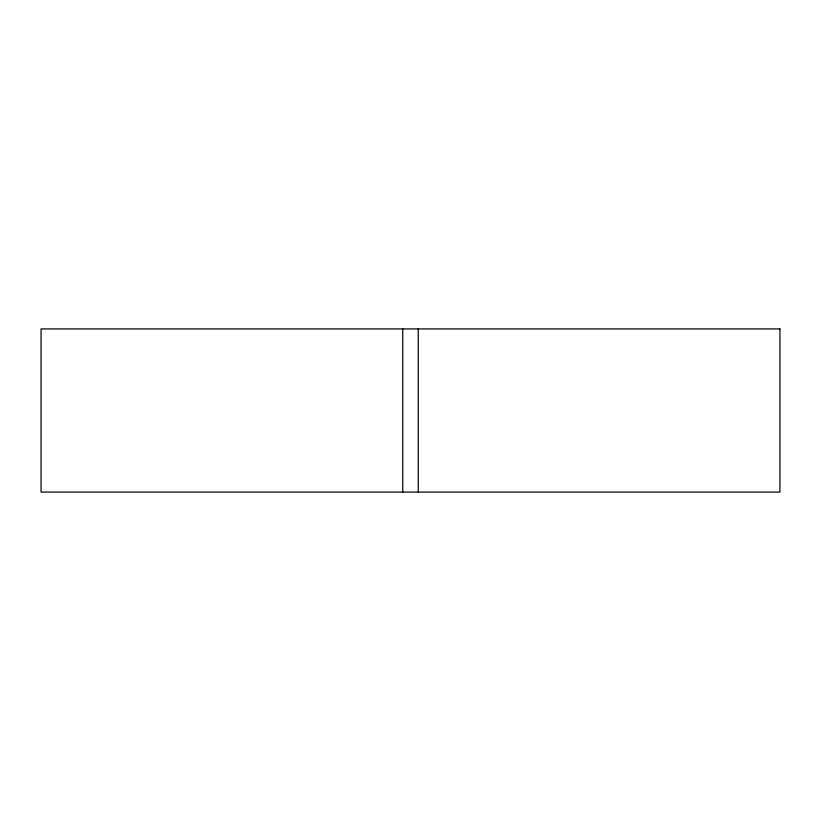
<?xml version="1.0" encoding="UTF-8"?>
<svg xmlns="http://www.w3.org/2000/svg" width="821" height="821" viewBox="0 0 821 821"><rect width="100%" height="100%" fill="white"/><g stroke="black" fill="none" stroke-linecap="round" stroke-linejoin="round"><path stroke-width="1.23" d="M418.258 328.923L418.258 492.077M402.742 328.923L402.742 492.077M779.94 328.923L41.06 328.923L41.071 492.077L779.94 492.077L779.95 328.923"/></g></svg>
